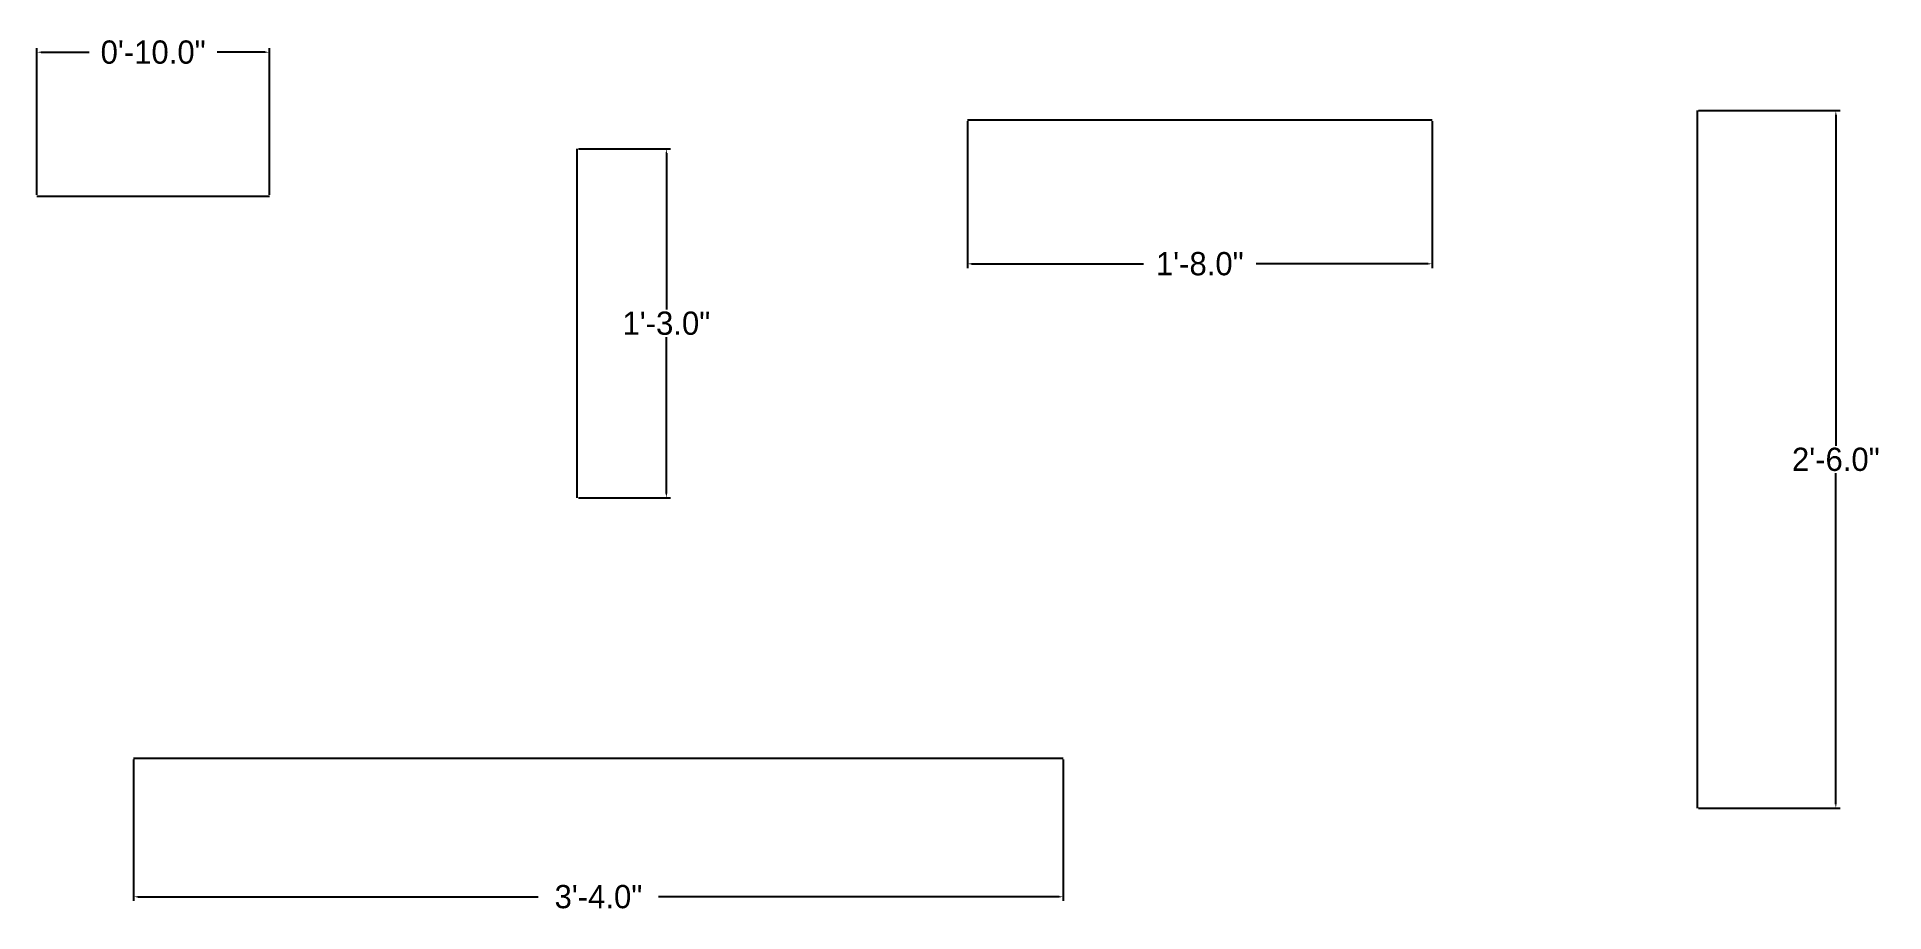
# Model space of a CAD drawing. Header units: inches. Extents: x 10.2 to 89.7, y 6.8 to 44.5.
import ezdxf

# ---------------------------------------------------------------- set-up
doc = ezdxf.new("R2010")
doc.units = ezdxf.units.IN
doc.header["$MEASUREMENT"] = 0
doc.dimstyles.get("Standard").update_dxf_attribs({"dimtxt": 1, "dimasz": 0.18, "dimexe": 0.18, "dimexo": 0.0625, "dimgap": 0.09, "dimtad": 0, "dimtih": 1, "dimtoh": 1, "dimdec": 1, "dimzin": 1, "dimdsep": 46, "dimlunit": 3, "dimtxsty": 'Standard', "dimcen": 0.09, "dimclrt": 5, "dimadec": 0, "dimazin": 0, "dimtfac": 1, "dimtdec": 1, "dimtofl": 0, "dimtmove": 0, "dimatfit": 3, "dimfxl": 1, "dimtolj": 1, "dimtzin": 0, "dimarcsym": 0})

# ---------------------------------------------------------------- blocks, each defined once
blk = doc.blocks.new('*D3')
at = {"color": 0, "lineweight": -2}
for p, q in [((10.245, 37.67), (10.245, 43.983)), ((10.425, 43.803), (12.488, 43.803)), ((20.065, 43.803), (18.002, 43.803)), ((20.245, 37.67), (20.245, 43.983))]:
    blk.add_line(p, q, dxfattribs=at)
at = {"color": 0}
for points in [[(10.425, 43.833), (10.425, 43.773), (10.245, 43.803)], [(20.065, 43.833), (20.065, 43.773), (20.245, 43.803)]]:
    blk.add_solid(points, dxfattribs=at)
at = {"layer": 'Defpoints', "color": 0}
for p in [(10.245, 43.803), (10.245, 37.607), (20.245, 37.607)]:
    blk.add_point(p, dxfattribs=at)
at = {"color": 5, "insert": (15.245, 43.803), "char_height": 1, "attachment_point": 5}
blk.add_mtext('\\A1;0\'-10.0"', dxfattribs=at)
blk = doc.blocks.new('*D4')
at = {"color": 0, "lineweight": -2}
for p, q in [((33.545, 39.646), (37.509, 39.646)), ((37.329, 39.466), (37.329, 32.736)), ((37.329, 24.826), (37.329, 31.556)), ((33.545, 24.646), (37.509, 24.646))]:
    blk.add_line(p, q, dxfattribs=at)
at = {"color": 0}
for points in [[(37.299, 39.466), (37.359, 39.466), (37.329, 39.646)], [(37.299, 24.826), (37.359, 24.826), (37.329, 24.646)]]:
    blk.add_solid(points, dxfattribs=at)
at = {"layer": 'Defpoints', "color": 0}
for p in [(33.482, 39.646), (33.482, 24.646), (37.329, 24.646)]:
    blk.add_point(p, dxfattribs=at)
at = {"color": 5, "insert": (37.329, 32.146), "char_height": 1, "attachment_point": 5}
blk.add_mtext('\\A1;1\'-3.0"', dxfattribs=at)
blk = doc.blocks.new('*D6')
at = {"color": 0, "lineweight": -2}
for p, q in [((50.282, 40.839), (50.282, 34.525)), ((70.282, 40.839), (70.282, 34.525)), ((50.462, 34.705), (57.859, 34.705)), ((70.102, 34.705), (62.706, 34.705))]:
    blk.add_line(p, q, dxfattribs=at)
at = {"color": 0}
for points in [[(50.462, 34.735), (50.462, 34.675), (50.282, 34.705)], [(70.102, 34.735), (70.102, 34.675), (70.282, 34.705)]]:
    blk.add_solid(points, dxfattribs=at)
at = {"layer": 'Defpoints', "color": 0}
for p in [(50.282, 40.901), (70.282, 40.901), (50.282, 34.705)]:
    blk.add_point(p, dxfattribs=at)
at = {"color": 5, "insert": (60.282, 34.705), "char_height": 1, "attachment_point": 5}
blk.add_mtext('\\A1;1\'-8.0"', dxfattribs=at)
blk = doc.blocks.new('*D7')
at = {"color": 0, "lineweight": -2}
for p, q in [((81.747, 41.293), (87.831, 41.293)), ((87.651, 41.113), (87.651, 26.883)), ((87.651, 11.473), (87.651, 25.703)), ((81.747, 11.293), (87.831, 11.293))]:
    blk.add_line(p, q, dxfattribs=at)
at = {"color": 0}
for points in [[(87.621, 41.113), (87.681, 41.113), (87.651, 41.293)], [(87.621, 11.473), (87.681, 11.473), (87.651, 11.293)]]:
    blk.add_solid(points, dxfattribs=at)
at = {"layer": 'Defpoints', "color": 0}
for p in [(81.684, 41.293), (81.684, 11.293), (87.651, 11.293)]:
    blk.add_point(p, dxfattribs=at)
at = {"color": 5, "insert": (87.651, 26.293), "char_height": 1, "attachment_point": 5}
blk.add_mtext('\\A1;2\'-6.0"', dxfattribs=at)
blk = doc.blocks.new('*D8')
at = {"color": 0, "lineweight": -2}
for p, q in [((14.406, 13.388), (14.406, 7.31)), ((54.406, 13.388), (54.406, 7.31)), ((14.586, 7.49), (31.816, 7.49)), ((54.226, 7.49), (36.996, 7.49))]:
    blk.add_line(p, q, dxfattribs=at)
at = {"color": 0}
for points in [[(14.586, 7.52), (14.586, 7.46), (14.406, 7.49)], [(54.226, 7.52), (54.226, 7.46), (54.406, 7.49)]]:
    blk.add_solid(points, dxfattribs=at)
at = {"layer": 'Defpoints', "color": 0}
for p in [(14.406, 13.451), (54.406, 13.451), (14.406, 7.49)]:
    blk.add_point(p, dxfattribs=at)
at = {"color": 5, "insert": (34.406, 7.49), "char_height": 1, "attachment_point": 5}
blk.add_mtext('\\A1;3\'-4.0"', dxfattribs=at)

msp = doc.modelspace()

# ---------------------------------------------------------------- linework, layer by layer
for p, q in [((50.282, 40.901), (70.282, 40.901)), ((81.684, 41.293), (81.684, 11.293)), ((33.482, 39.646), (33.482, 24.646)), ((10.245, 37.607), (20.245, 37.607)), ((14.406, 13.451), (54.406, 13.451))]:
    msp.add_line(p, q)

# ---------------------------------------------------------------- dimensions: what is measured, and where the dimension line sits
for base, p1, p2, picture, middle in [((10.245, 43.803), (20.245, 37.607), (10.245, 37.607), '*D3', (15.245, 43.803)), ((50.282, 34.705), (70.282, 40.901), (50.282, 40.901), '*D6', (60.282, 34.705)), ((14.406, 7.49), (54.406, 13.451), (14.406, 13.451), '*D8', (34.406, 7.49))]:
    dim = msp.add_linear_dim(base=base, p1=p1, p2=p2, dimstyle='Standard')
    dim.commit()
    dim.dimension.update_dxf_attribs({"geometry": picture, "text_midpoint": middle})
for base, p1, p2, picture, middle in [((87.651, 11.293), (81.684, 41.293), (81.684, 11.293), '*D7', (87.651, 26.293)), ((37.329, 24.646), (33.482, 39.646), (33.482, 24.646), '*D4', (37.329, 32.146))]:
    dim = msp.add_linear_dim(base=base, p1=p1, p2=p2, angle=90, dimstyle='Standard')
    dim.commit()
    dim.dimension.update_dxf_attribs({"geometry": picture, "text_midpoint": middle})

doc.saveas('drawing.dxf')
